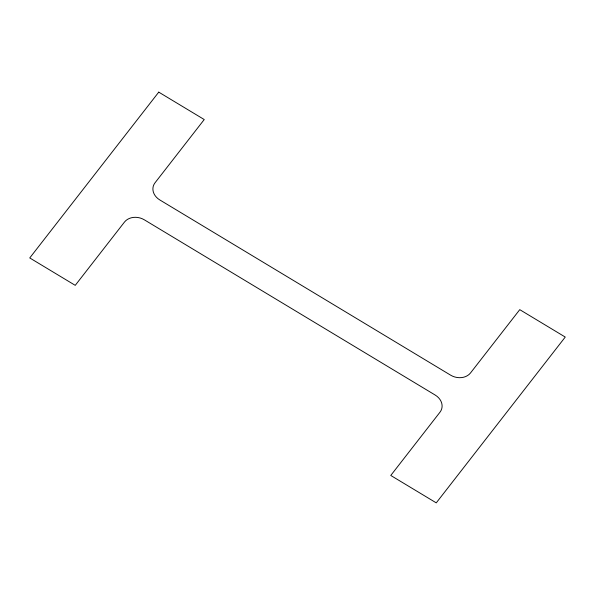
<?xml version="1.0" encoding="UTF-8"?>
<svg xmlns="http://www.w3.org/2000/svg" width="595" height="595" viewBox="0 0 595 595"><rect width="100%" height="100%" fill="white"/><g stroke="black" fill="none" stroke-linecap="round" stroke-linejoin="round"><path stroke-width="0.89" d="M158.746 92.136L29.75 257.94L75.238 285.347L124.467 222.069A14.674 11.989 16.2 0 1 144.377 219.838L435.161 395.035A14.674 11.989 16.2 0 1 439.995 412.179L390.766 475.457L436.254 502.864L565.25 337.06L519.762 309.653L470.533 372.931A14.674 11.989 16.2 0 1 450.623 375.162L159.839 199.965A14.674 11.989 16.2 0 1 155.005 182.821L204.234 119.543L158.746 92.136"/></g></svg>
